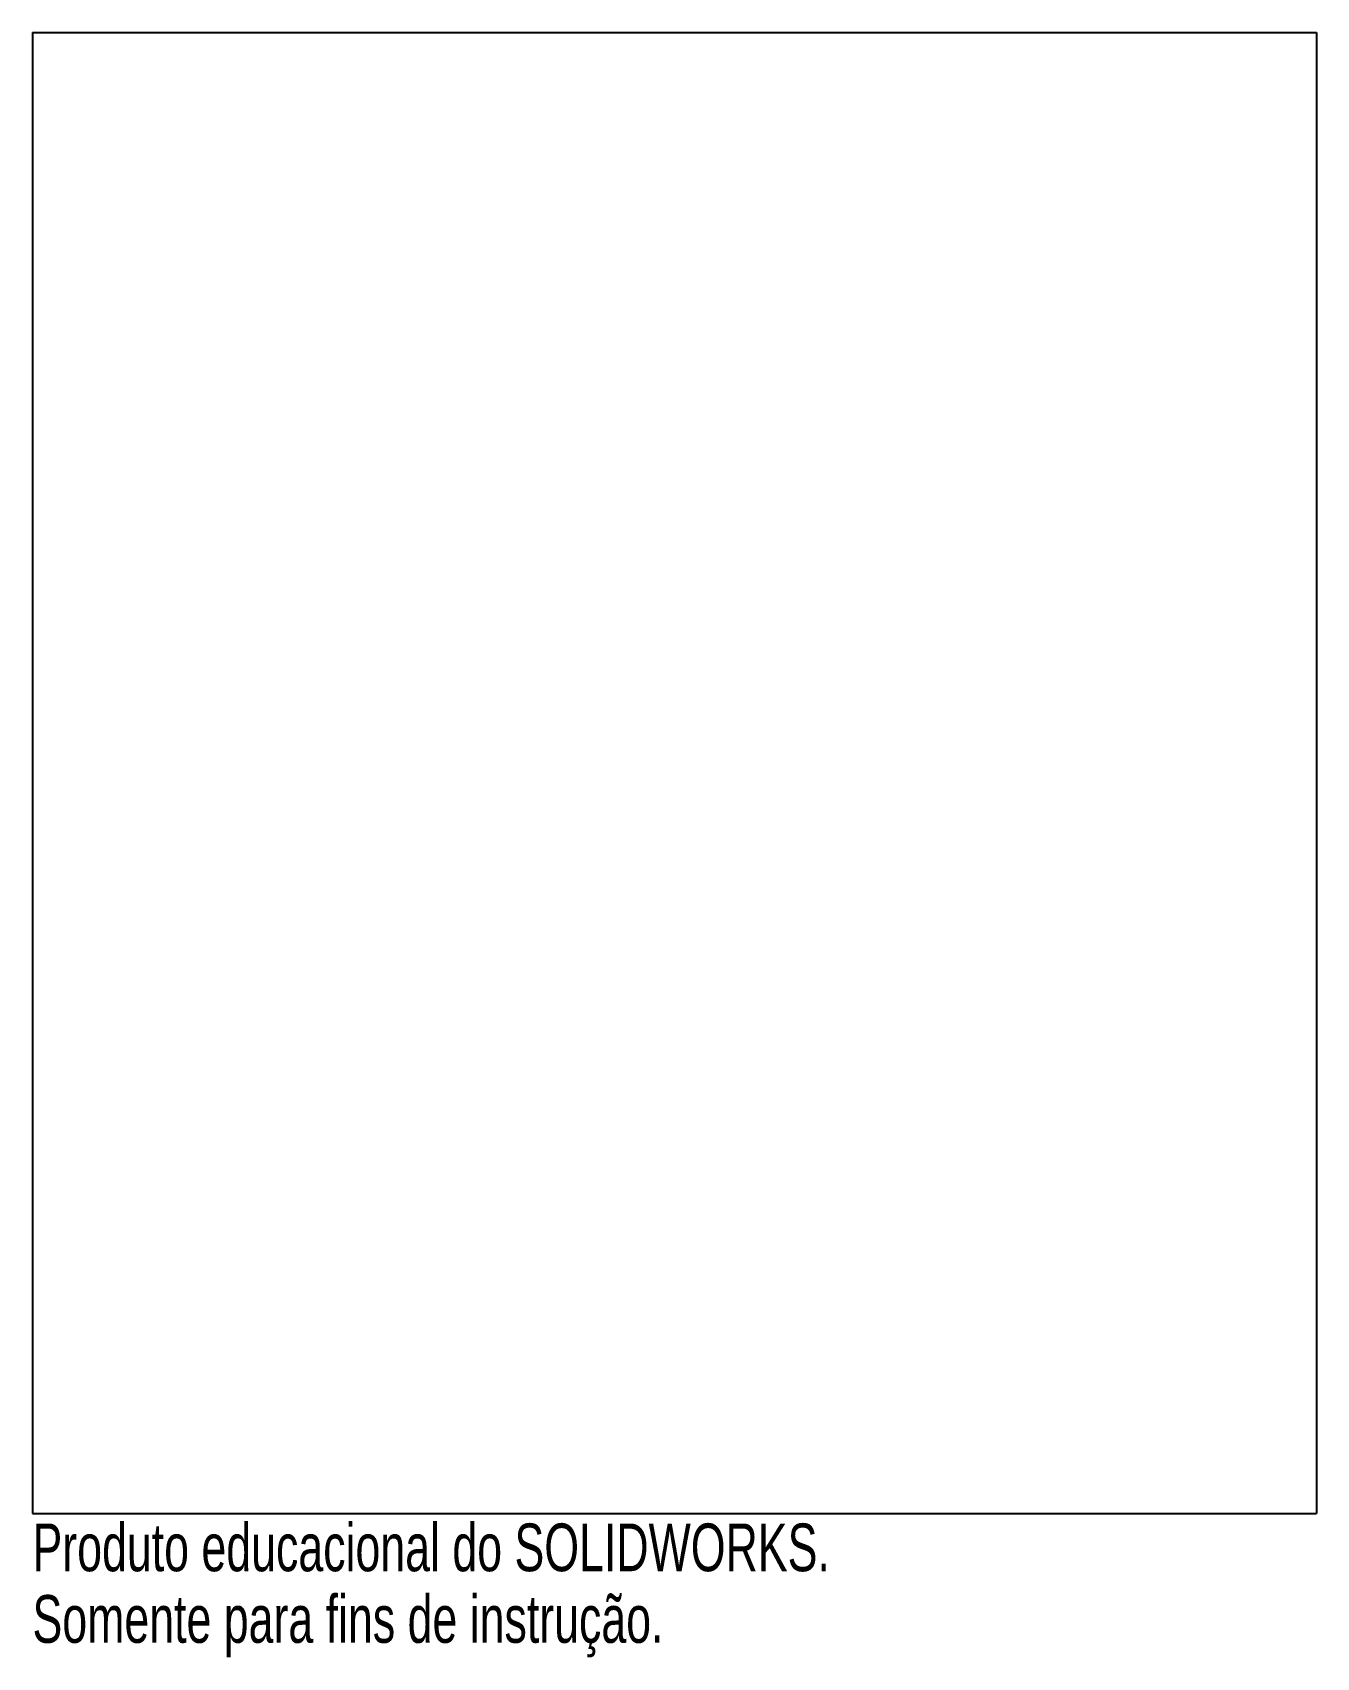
# Model space of a CAD drawing. Header units: millimetres. Extents: x -5.3 to 7.7, y -1.5 to 15.
import ezdxf

# ---------------------------------------------------------------- set-up
doc = ezdxf.new("R2010")
doc.units = ezdxf.units.MM
doc.styles.add('SLDTEXTSTYLE0', font='TXT', dxfattribs={"width": 0.7})

msp = doc.modelspace()

# ---------------------------------------------------------------- linework, layer by layer
at = {"color": 7, "linetype": 'Continuous', "lineweight": 25}
for p, q in [((-5.294, 15), (7.706, 15)), ((-5.294, 15), (-5.294, 0)), ((7.706, 15), (7.706, 0)), ((-5.294, 0), (7.706, 0))]:
    msp.add_line(p, q, dxfattribs=at)

# ---------------------------------------------------------------- texts
at = {"color": 7, "linetype": 'Continuous', "char_height": 0.48336, "attachment_point": 1, "style": 'SLDTEXTSTYLE0'}
for s, insert in [('Produto educacional do SOLIDWORKS.', (-5.294, -0.102)), ('Somente para fins de instrução.', (-5.294, -0.827))]:
    msp.add_mtext(s, dxfattribs=dict(at, insert=insert))

doc.saveas('drawing.dxf')
